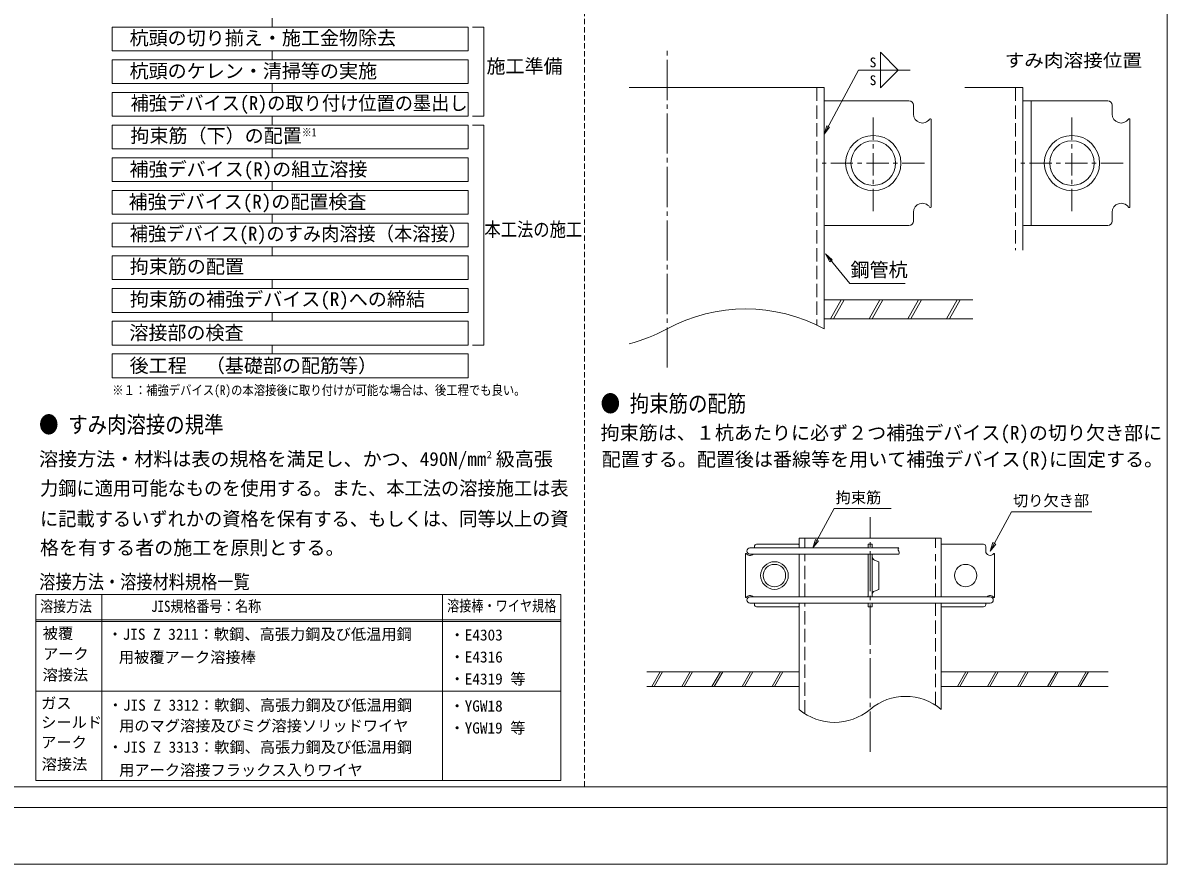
# Model space of a CAD drawing. Units: millimetres, scale not verified. Extents: x -38480 to 38480, y -27228 to 27488.
# Drawn here: x 11 to 38480, y -27228 to 1077 of the extents above; entities that cross this region are included whole.
import ezdxf
from ezdxf.enums import TextEntityAlignment as Align

# ---------------------------------------------------------------- set-up
doc = ezdxf.new("R2010")
doc.units = ezdxf.units.MM
doc.header["$LTSCALE"] = 150
for name, pattern in [('CHAIN1', [8, 5, -1, 1, -1]), ('CHAIN2', [12, 9, -1, 1, -1]), ('DASHED1', [1.8, 1.2, -0.6]), ('DASHED3', [4, 3, -1])]:
    doc.linetypes.add(name, pattern=pattern)
for name, color, linetype, lineweight in [('0-0_0', 134, 'Continuous', 18), ('0-1_00_WAKU', 4, 'Continuous', 9), ('0-4_02_TEXT', 134, 'Continuous', 18), ('0-7_05_SUNPOU', 7, 'Continuous', 18), ('0-8_06_HYOU', 6, 'Continuous', 18), ('0-9_07_DOT', 5, 'DASHED1', 18), ('0-A_07CENTER', 4, 'CHAIN1', 9), ('0-B_08_CENTER', 4, 'CHAIN2', 9), ('0-C_08HIDDEN', 5, 'DASHED3', 18), ('0-E_09SUNPO', 7, 'Continuous', 18), ('0-F_10TEXT', 2, 'Continuous', 18)]:
    doc.layers.add(name, color=color, linetype=linetype, lineweight=lineweight)
doc.styles.add('ＭＳ ゴシック', font='')
doc.styles.get('ＭＳ ゴシック').set_extended_font_data('MS Gothic')

msp = doc.modelspace()

# ---------------------------------------------------------------- linework, layer by layer
at = {"layer": '0-0_0'}
for p, q in [((8392.4, 1237.6), (8392.4, 937.6)), ((8392.4, 137.6), (8392.4, -162.4)), ((8392.4, -962.4), (8392.4, -1262.4)), ((26950.6, -5712.2), (26950.6, -1572.1)), ((26980.7, -1542.1), (29800.7, -1542.1)), ((29950.7, -1692.1), (29950.7, -1992.1)), ((33631.3, -5712.2), (33631.3, -1572.1)), ((33661.3, -1542.1), (36481.4, -1542.1)), ((33904.5, -5742.2), (33904.5, -1542.1)), ((36631.4, -1692.1), (36631.4, -1992.1)), ((8392.4, -2062.4), (8392.4, -2362.4)), ((30550.7, -5102.4), (30550.7, -2181.9)), ((37231.4, -5102.4), (37231.4, -2181.9)), ((8392.4, -3162.4), (8392.4, -3462.4)), ((8392.4, -4262.4), (8392.4, -4562.4)), ((8392.4, -5362.4), (8392.4, -5662.4)), ((29950.7, -5592.2), (29950.7, -5292.2)), ((36631.4, -5592.2), (36631.4, -5292.2)), ((29800.7, -5742.2), (26980.7, -5742.2)), ((36481.4, -5742.2), (33661.3, -5742.2)), ((8392.4, -6462.4), (8392.4, -6762.4)), ((8392.4, -7562.4), (8392.4, -7862.4)), ((26950.6, -8238.5), (31947.4, -8238.5)), ((8392.4, -8662.4), (8392.4, -8962.4)), ((26950.6, -8532.5), (26950.6, -9218.6)), ((26950.6, -8875.5), (31947.4, -8875.5)), ((8392.4, -9762.4), (8392.4, -10062.4)), ((24679, -16467.8), (26089, -16467.8)), ((26104, -16257.8), (26104, -16587.8)), ((26104, -16257.8), (30881.5, -16257.8)), ((26104, -16482.8), (26104, -16587.8)), ((28425.3, -16467.8), (28425.3, -16587.8)), ((28425.3, -16467.8), (28560.3, -16467.8)), ((28560.3, -16467.8), (28560.3, -16587.8)), ((30881.5, -16482.8), (30881.5, -16587.8)), ((32306.5, -16467.8), (30896.5, -16467.8)), ((24304, -16787.7), (24304, -18248)), ((24454, -16587.8), (29456.3, -16587.8)), ((24454, -16797.8), (29456.3, -16797.8)), ((24604, -16542.8), (24604, -16587.8)), ((26104, -16797.8), (26104, -18237.8)), ((26104, -18237.8), (26104, -16797.8)), ((26104, -16797.8), (26104, -18237.8)), ((28425.3, -16797.8), (28425.3, -18237.8)), ((28560.3, -16797.8), (28560.3, -18237.8)), ((30881.5, -16797.8), (30881.5, -18237.8)), ((30881.5, -18237.8), (30881.5, -16797.8)), ((32381.5, -16542.8), (32381.5, -16692.8)), ((32681.5, -16787.7), (32681.5, -18248)), ((28645.2, -16996.8), (28785.3, -17052.8)), ((28785.3, -17982.8), (28785.3, -17052.8)), ((28645.2, -18038.9), (28785.3, -17982.8)), ((24454, -18237.8), (32531.6, -18237.8)), ((24454, -18447.8), (32531.5, -18447.8)), ((24604, -18492.8), (24604, -18447.8)), ((26104, -18447.8), (26104, -22020.6)), ((26104, -18447.8), (26104, -18552.8)), ((28425.3, -18447.8), (28425.3, -18567.8)), ((28560.3, -18447.8), (28560.3, -18567.8)), ((30881.5, -18447.8), (30881.5, -22020.6)), ((30881.5, -18447.8), (30881.5, -18552.8)), ((32381.5, -18492.8), (32381.5, -18447.8)), ((26089, -18567.8), (24679, -18567.8)), ((28425.3, -18567.8), (28560.3, -18567.8)), ((30896.5, -18567.8), (32306.5, -18567.8)), ((26104, -20757.8), (20992.8, -20757.8)), ((30881.5, -20757.8), (36498.2, -20757.8)), ((26104, -21253.2), (20992.8, -21253.2)), ((30881.5, -21253.2), (36498.2, -21253.2))]:
    msp.add_line(p, q, dxfattribs=at)
at = {"layer": '0-0_0', "color": 7}
for p, q in [((3013.9, 137.6), (3013.9, 937.6)), ((3013.9, -962.4), (3013.9, -162.4)), ((3013.9, -2062.4), (3013.9, -1262.4)), ((3013.9, -3162.4), (3013.9, -2362.4)), ((3013.9, -4262.4), (3013.9, -3462.4)), ((3013.9, -5362.4), (3013.9, -4562.4)), ((3013.9, -6462.4), (3013.9, -5662.4)), ((3013.9, -7562.4), (3013.9, -6762.4)), ((3013.9, -8662.4), (3013.9, -7862.4)), ((3013.9, -9762.4), (3013.9, -8962.4)), ((3013.9, -10862.4), (3013.9, -10062.4))]:
    msp.add_line(p, q, dxfattribs=at)
at = {"layer": '0-0_0'}
for points in [[(26950.6, -8532.5), (26950.6, -1100.9), (20399.2, -1100.9)], [(33631.3, -6566.4), (33631.3, -1100.9), (31675.3, -1100.9)], [(30881.5, -16257.8), (30881.5, -16797.8), (30881.5, -18237.8)]]:
    msp.add_lwpolyline(points, dxfattribs=at)
for centre, radius in [((28600.7, -3642.1), 930), ((28600.7, -3642.1), 750), ((35281.4, -3642.1), 930), ((35281.4, -3642.1), 750), ((25279, -17517.8), 465), ((25279, -17517.8), 375), ((31706.5, -17517.8), 375)]:
    msp.add_circle(centre, radius, dxfattribs=at)
for centre, radius, start, end in [((26980.7, -1572.1), 30, 90, 180), ((29800.7, -1692.1), 150, 0, 90), ((33661.3, -1572.1), 30, 90, 180), ((36481.4, -1692.1), 150, 0, 90), ((30250.7, -1992.1), 300, 180, 324.903), ((30520.7, -2181.9), 30, 0, 144.903), ((36931.4, -1992.1), 300, 180, 324.903), ((37201.4, -2181.9), 30, 0, 144.903), ((30250.7, -5292.2), 300, 35.097, 180), ((36931.4, -5292.2), 300, 35.097, 180), ((30520.7, -5102.4), 30, 215.097, 0), ((37201.4, -5102.4), 30, 215.097, 0), ((26980.7, -5712.2), 30, 180, 270), ((29800.7, -5592.2), 150, 270, 0), ((33661.3, -5712.2), 30, 180, 270), ((36481.4, -5592.2), 150, 270, 0), ((24309.1, -14082.1), 5534.6, 61.491, 118.509), ((19025.9, -4355.2), 5534.6, 284.368, 298.509), ((24679, -16542.8), 75, 90, 180), ((26089, -16482.8), 15, 0, 90), ((30896.5, -16482.8), 15, 90, 180), ((32306.5, -16542.8), 75, 0, 90), ((24319, -16787.7), 15, 35.097, 180), ((24454, -16692.8), 150, 215.097, 315.573), ((24454, -16692.8), 105, 90, 270), ((28695.3, -16871.4), 135, 180, 248.199), ((29518.5, -16640.3), 81.4, 139.823, 220.177), ((29394.1, -16745.3), 81.4, 319.823, 40.177), ((32531.5, -16692.8), 150, 180, 324.903), ((32666.5, -16787.7), 15, 0, 144.903), ((28695.3, -18164.2), 135, 111.801, 180), ((24319, -18248), 15, 180, 324.903), ((24454, -18342.8), 150, 44.427, 144.903), ((24454, -18342.8), 105, 90, 270), ((32531.5, -18342.8), 150, 35.097, 135.573), ((32531.5, -18342.8), 105, 269.996, 270.004), ((32531.6, -18342.8), 105, 270, 90), ((32666.5, -18248), 15, 215.097, 0), ((24679, -18492.8), 75, 180, 270), ((26089, -18552.8), 15, 270, 0), ((30896.5, -18552.8), 15, 180, 270), ((32306.5, -18492.8), 75, 270, 0), ((29687.2, -23435.1), 1851.3, 49.823, 130.177), ((27298.4, -20606.1), 1851.3, 229.823, 310.177)]:
    msp.add_arc(centre, radius, start, end, dxfattribs=at)
at = {"layer": '0-1_00_WAKU'}
for p, q in [((-38480, -24622), (38480, -24622)), ((-38480, -25324.7), (38480, -25324.7))]:
    msp.add_line(p, q, dxfattribs=at)
msp.add_lwpolyline([(-38480, -27227.9), (38480, -27227.9), (38480, 24699.3)], dxfattribs=at)
at = {"layer": '0-7_05_SUNPOU'}
for p, q in [((15123.2, -2062.4), (15509, -2062.4)), ((15123.2, -9762.4), (15509, -9762.4))]:
    msp.add_line(p, q, dxfattribs=at)
for points in [[(3013.9, 937.6), (14976.5, 937.6), (14976.5, 137.6), (3013.9, 137.6)], [(15123.2, 937.6), (15509, 937.6), (15509, -2062.4)], [(3013.9, -162.4), (14976.5, -162.4), (14976.5, -962.4), (3013.9, -962.4)], [(3013.9, -1262.4), (14976.5, -1262.4), (14976.5, -2062.4), (3013.9, -2062.4)], [(3013.9, -2362.4), (14976.5, -2362.4), (14976.5, -3162.4), (3013.9, -3162.4)], [(15123.2, -2362.4), (15509, -2362.4), (15509, -9762.4)], [(3013.9, -3462.4), (14976.5, -3462.4), (14976.5, -4262.4), (3013.9, -4262.4)], [(3013.9, -4562.4), (14976.5, -4562.4), (14976.5, -5362.4), (3013.9, -5362.4)], [(3013.9, -5662.4), (14976.5, -5662.4), (14976.5, -6462.4), (3013.9, -6462.4)], [(3013.9, -6762.4), (14976.5, -6762.4), (14976.5, -7562.4), (3013.9, -7562.4)], [(3013.9, -7862.4), (14976.5, -7862.4), (14976.5, -8662.4), (3013.9, -8662.4)], [(3013.9, -8962.4), (14976.5, -8962.4), (14976.5, -9762.4), (3013.9, -9762.4)], [(3013.9, -10062.4), (14976.5, -10062.4), (14976.5, -10862.4), (3013.9, -10862.4)]]:
    msp.add_lwpolyline(points, dxfattribs=at)
at = {"layer": '0-8_06_HYOU'}
for p, q in [((450, -24416.8), (450, -18155)), ((450, -18155), (18099.9, -18155)), ((2668.5, -24416.8), (2668.5, -18155)), ((14122.5, -24416.8), (14122.5, -18155)), ((18099.9, -24416.8), (18099.9, -18155)), ((450, -19012.8), (18099.9, -19012.8)), ((450, -19062.8), (18099.9, -19062.8)), ((450, -21410.7), (18099.9, -21410.7)), ((450, -24416.8), (18099.9, -24416.8))]:
    msp.add_line(p, q, dxfattribs=at)
at = {"layer": '0-9_07_DOT'}
msp.add_line((18893.6, -24622), (18893.6, 23399.3), dxfattribs=at)
at = {"layer": '0-A_07CENTER'}
for p, q in [((28600.7, -5254.7), (28600.7, -2029.6)), ((35281.4, -5254.7), (35281.4, -2029.6)), ((30319, -3642.1), (26882.4, -3642.1)), ((36999.6, -3642.1), (33563.1, -3642.1))]:
    msp.add_line(p, q, dxfattribs=at)
at = {"layer": '0-B_08_CENTER'}
for p, q in [((21667.5, -10518.6), (21667.5, 199.1)), ((28492.8, -23447.9), (28492.8, -15552.6))]:
    msp.add_line(p, q, dxfattribs=at)
at = {"layer": '0-C_08HIDDEN'}
for p, q in [((26703.7, -1100.9), (26703.7, -9092.4)), ((33384.3, -1100.9), (33384.3, -6566.4)), ((26297.9, -16587.8), (26297.9, -16257.8)), ((30687.7, -16587.8), (30687.7, -16257.8)), ((26297.9, -18237.8), (26297.9, -16797.8)), ((30687.7, -18237.8), (30687.7, -16797.8)), ((26297.9, -22163.7), (26297.9, -18447.8)), ((30687.7, -21877.5), (30687.7, -18447.8))]:
    msp.add_line(p, q, dxfattribs=at)
at = {"layer": '0-E_09SUNPO'}
for p, q in [((28840.8, 87.3), (28840.8, -512.7)), ((28840.8, 87.3), (29440.8, -512.7)), ((26948.9, -2668.1), (28103.9, -512.7)), ((28103.9, -512.7), (29838.5, -512.7)), ((28840.8, -1112.7), (28840.8, -512.7)), ((28840.8, -1112.7), (29440.8, -512.7)), ((27042.6, -2383.1), (26948.9, -2668.1)), ((27134.4, -2432.3), (26948.9, -2668.1)), ((27042.6, -2383.1), (27134.4, -2432.3)), ((26989.5, -6698.6), (27815.5, -7695.4)), ((27218.1, -6892.8), (26989.5, -6698.6)), ((27137.9, -6959.3), (26989.5, -6698.6)), ((27218.1, -6892.8), (27137.9, -6959.3)), ((27815.5, -7695.4), (29672.8, -7695.4)), ((26568.3, -16589), (27281.5, -15264.3)), ((27281.5, -15264.3), (29201.4, -15264.3)), ((32530.9, -16694), (33244.1, -15369.3)), ((33244.1, -15369.3), (35949.2, -15369.3)), ((26662.4, -16304.2), (26568.3, -16589)), ((26754.2, -16353.6), (26568.3, -16589)), ((26662.4, -16304.2), (26754.2, -16353.6)), ((32625.1, -16409.2), (32530.9, -16694)), ((32716.8, -16458.6), (32530.9, -16694)), ((32625.1, -16409.2), (32716.8, -16458.6)), ((26298.6, -16797.8), (26297.9, -16798.6)), ((28425.3, -18208.7), (28396.2, -18237.8)), ((30881.5, -20806.1), (30879.3, -20808.4)), ((30879.3, -20808.4), (30881.5, -20808.4))]:
    msp.add_line(p, q, dxfattribs=at)
at = {"layer": '0-F_10TEXT'}
for p, q in [((27525.5, -8238.5), (27162.3, -8875.5)), ((27625.1, -8238.5), (27261.9, -8875.5)), ((28825.5, -8238.5), (28462.3, -8875.5)), ((28925.1, -8238.5), (28561.9, -8875.5)), ((30125.5, -8238.5), (29762.3, -8875.5)), ((30225.1, -8238.5), (29861.9, -8875.5)), ((31425.5, -8238.5), (31062.3, -8875.5)), ((31525.1, -8238.5), (31161.9, -8875.5)), ((21439.7, -20757.8), (21157.3, -21253.2)), ((21517.1, -20757.8), (21234.8, -21253.2)), ((22450.4, -20757.8), (22168.1, -21253.2)), ((22527.8, -20757.8), (22245.5, -21253.2)), ((23461.2, -20757.8), (23178.8, -21253.2)), ((23538.6, -20757.8), (23256.2, -21253.2)), ((24471.9, -20757.8), (24189.5, -21253.2)), ((24549.3, -20757.8), (24266.9, -21253.2)), ((25482.6, -20757.8), (25200.2, -21253.2)), ((25560, -20757.8), (25277.7, -21253.2)), ((31712.3, -20757.8), (31430, -21253.2)), ((31789.8, -20757.8), (31507.4, -21253.2)), ((32723.1, -20757.8), (32440.7, -21253.2)), ((32800.5, -20757.8), (32518.1, -21253.2)), ((33733.8, -20757.8), (33451.4, -21253.2)), ((33811.2, -20757.8), (33528.8, -21253.2)), ((34744.5, -20757.8), (34462.2, -21253.2)), ((34821.9, -20757.8), (34539.6, -21253.2)), ((35755.2, -20757.8), (35472.9, -21253.2)), ((35832.7, -20757.8), (35550.3, -21253.2))]:
    msp.add_line(p, q, dxfattribs=at)

# ---------------------------------------------------------------- texts
at = {"layer": '0-4_02_TEXT', "style": 'ＭＳ ゴシック'}
for s, height, p in [('杭頭の切り揃え・施工金物除去', 469.2, (3598.2, 193.8)), ('杭頭のケレン・清掃等の実施', 469.2, (3598.2, -918)), ('施工準備', 469.2, (15596.8, -757)), ('拘束筋（下）の配置', 469.2, (3626.9, -3094.5)), ('補強デバイス(R)の組立溶接', 469.2, (3595.6, -4221.9)), ('補強デバイス(R)の配置検査', 469.2, (3564.2, -5318)), ('拘束筋の配置', 469.2, (3604.5, -7495.1)), ('拘束筋の補強デバイス(R)への締結', 469.2, (3611.5, -8594.6)), ('溶接部の検査', 469.2, (3590.3, -9723.2)), ('後工程\u3000（基礎部の配筋等）', 469.2, (3600.8, -10829.7)), ('拘束筋は、１杭あたりに必ず２つ補強デバイス(R)の切り欠き部に', 469.2, (19435.8, -13091.1)), ('溶接方法・材料は表の規格を満足し、かつ、490N/mm 級高張', 469.2, (555.4, -13972.7)), ('配置する。配置後は番線等を用いて補強デバイス(R)に固定する。', 469.2, (19469.5, -13983.4)), ('格を有する者の施工を原則とする。', 469.2, (586.4, -16957.6)), ('被覆', 375.4, (678, -19758.8)), ('・JIS Z 3211：軟鋼、高張力鋼及び低温用鋼', 375.4, (2853.5, -19792.2)), ('・E4303', 375.4, (14354.9, -19817.3)), ('アーク', 375.4, (687.9, -20453.1)), ('用被覆アーク溶接棒', 375.4, (3235.4, -20565.5)), ('・E4316', 375.4, (14354.9, -20556.5)), ('溶接法', 375.4, (672.2, -21157.7)), ('・E4319 等', 375.4, (14354.9, -21297.7)), ('ガス', 375.4, (625.2, -22112.9)), ('・JIS Z 3312：軟鋼、高張力鋼及び低温用鋼', 375.4, (2864.5, -22177.5)), ('・YGW18', 375.4, (14352.4, -22206.5)), ('シールド', 375.4, (625.2, -22754.9)), ('用のマグ溶接及びミグ溶接ソリッドワイヤ', 375.4, (3246.5, -22873.2)), ('・YGW19 等', 375.4, (14352.4, -22947)), ('アーク', 375.4, (625.2, -23428.2)), ('・JIS Z 3313：軟鋼、高張力鋼及び低温用鋼', 375.4, (2864.5, -23590.8)), ('溶接法', 375.4, (640.9, -24164.1)), ('用アーク溶接フラックス入りワイヤ', 375.4, (3246.5, -24364))]:
    msp.add_text(s, height=height, dxfattribs=at).set_placement(p, align=Align.BOTTOM_LEFT)
for s, height, width, p in [('補強デバイス(R)の取り付け位置の墨出し', 472.9, 0.95, (3630.6, -2001.9)), ('※1', 281.5, 0.85, (9392.2, -2830.5)), ('補強デバイス(R)のすみ肉溶接（本溶接）', 472.9, 0.95, (3604.5, -6395.5)), ('本工法の施工', 472.9, 0.85, (15526.4, -6253.1)), ('※１：補強デバイス(R)の本溶接後に取り付けが可能な場合は、後工程でも良い。', 328.4, 0.85, (3014.3, -11542.8)), ('● 拘束筋の配筋', 563, 0.85, (19435.8, -12182.9)), ('● すみ肉溶接の規準', 563, 0.85, (555.4, -12890.3)), ('２', 234.6, 0.85, (15547.7, -13641.7)), ('力鋼に適用可能なものを使用する。また、本工法の溶接施工は表', 472.9, 0.95, (586.4, -14959.2)), ('に記載するいずれかの資格を保有する、もしくは、同等以上の資', 472.9, 0.95, (586.4, -15988.4)), ('溶接方法・溶接材料規格一覧', 469.2, 0.85, (562.6, -18104.3)), ('溶接方法', 375.4, 0.85, (591.1, -18853.2)), ('JIS規格番号：名称', 375.4, 0.85, (4321.8, -18853.2)), ('溶接棒・ワイヤ規格', 373.9, 0.8, (14273.1, -18834.8))]:
    msp.add_text(s, height=height, dxfattribs=dict(at, width=width)).set_placement(p, align=Align.BOTTOM_LEFT)
at = {"layer": '0-E_09SUNPO', "style": 'ＭＳ ゴシック', "width": 1.1}
msp.add_text('すみ肉溶接位置', height=439.9, dxfattribs=at).set_placement((33016.8, -536.3), align=Align.BOTTOM_LEFT)
at = {"layer": '0-E_09SUNPO', "style": 'ＭＳ ゴシック'}
for s, height, p in [('S', 328.4, (28479.8, -516.4)), ('S', 328.4, (28479.8, -1116.4)), ('鋼管杭', 469.2, (27836.9, -7606.7)), ('拘束筋', 375.4, (27335.7, -15193.2)), ('切り欠き部', 375.4, (33298.3, -15298.2))]:
    msp.add_text(s, height=height, dxfattribs=at).set_placement(p, align=Align.BOTTOM_LEFT)

doc.saveas('drawing.dxf')
